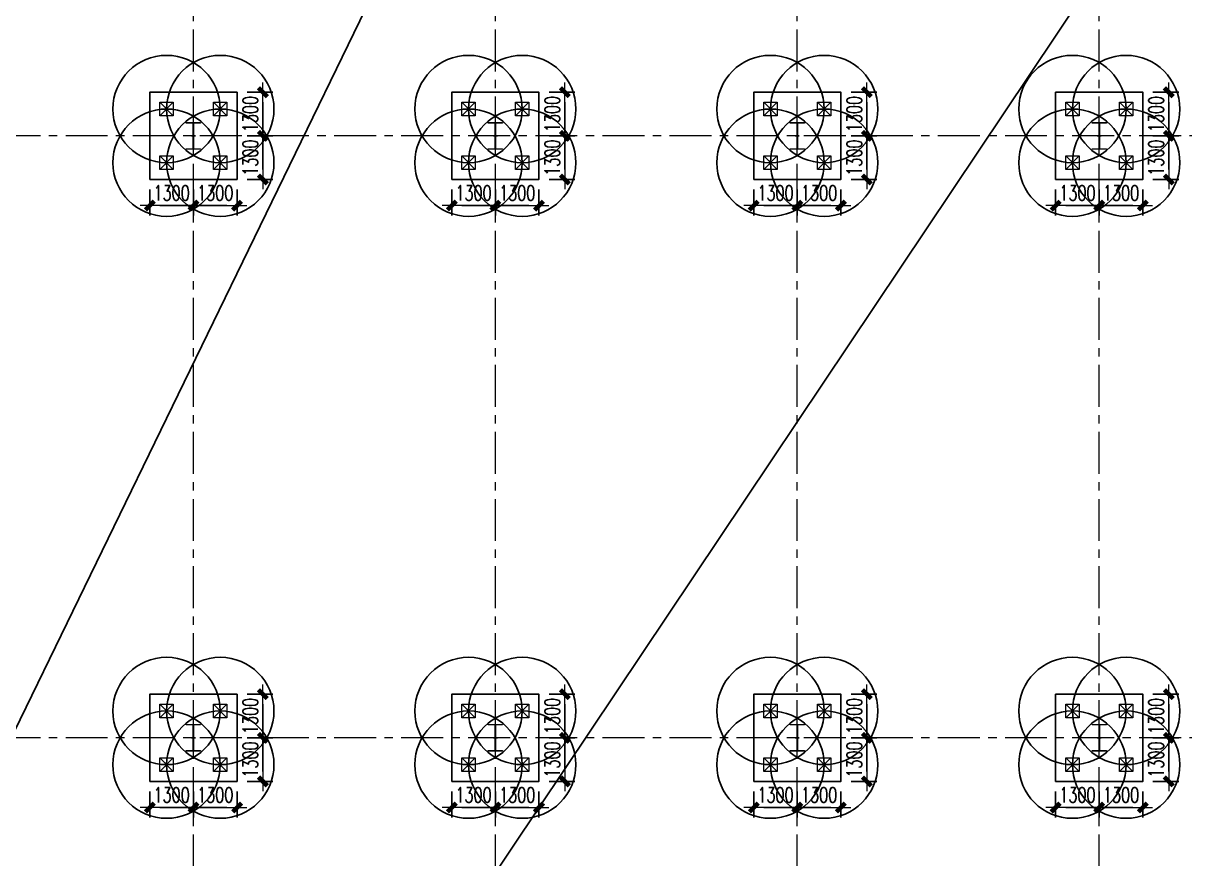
# Model space of a CAD drawing. Extents: x -1201378 to 2367219, y -619313 to 244905.
# Drawn here: x -178831 to -144210, y -240906 to -215989 of the extents above; entities that cross this region are included whole.
import ezdxf

# ---------------------------------------------------------------- set-up
doc = ezdxf.new("R2010")
doc.units = 0
doc.header["$LTSCALE"] = 1000
doc.linetypes.add('CENTER', pattern=[2, 1.25, -0.25, 0.25, -0.25])
doc.layers.get('0').update_dxf_attribs({"linetype": 'CONTINUOUS'})
doc.layers.get('Defpoints').update_dxf_attribs({"linetype": 'CONTINUOUS'})
for name, color, linetype in [('A-WINDOW', 140, 'CONTINUOUS'), ('S-DOTE1', 140, 'CENTER'), ('S-HATCH1-W', 252, 'CONTINUOUS')]:
    doc.layers.add(name, color=color, linetype=linetype)
for name, color, linetype, lineweight in [('S-axis', 111, 'CONTINUOUS', 0), ('S-col', 2, 'CONTINUOUS', 0), ('S-dim', 81, 'CONTINUOUS', 0), ('S-dote', 5, 'CENTER', 0), ('S-zhuang', 1, 'CONTINUOUS', 0)]:
    doc.layers.add(name, color=color, linetype=linetype, lineweight=lineweight)
doc.styles.add('SS1', font='tj-romans1.shx', dxfattribs={"width": 0.7, "bigfont": 'tj-hztxt1.shx'})
doc.dimstyles.new('S-150-ARCHI', dxfattribs={"dimscale": 150, "dimtxt": 3, "dimasz": 2, "dimexe": 2, "dimexo": 2, "dimgap": 1, "dimtad": 1, "dimdec": 0, "dimzin": 0, "dimdsep": 46, "dimtxsty": 'SS1', "dimblk1": 'TT', "dimblk2": 'TT', "dimsah": 1, "dimcen": 1, "dimclrd": 256, "dimclre": 256, "dimclrt": 256, "dimadec": 0, "dimazin": 0, "dimtfac": 1, "dimtdec": 0, "dimtix": 1, "dimtmove": 2, "dimatfit": 0, "dimldrblk": 'TT', "dimfxl": 2, "dimtolj": 1, "dimtzin": 0, "dimarcsym": 0})

# ---------------------------------------------------------------- blocks, each defined once
blk = doc.blocks.new('w42343243')
at = {"layer": 'S-col'}
blk.add_lwpolyline([(-165069, 621020), (-164639, 621020), (-164639, 621002), (-164848, 621002), (-164848, 620238), (-164639, 620238), (-164639, 620220), (-165069, 620220), (-165069, 620238), (-164860, 620238), (-164860, 621002), (-165069, 621002)], close=True, dxfattribs=at)
blk = doc.blocks.new('42343')
at = {"layer": 'A-WINDOW'}
for p in [(-54000, -35800), (-45000, -35800), (-36000, -35800), (-27000, -35800), (-54000, -53750), (-45000, -53750), (-36000, -53750), (-27000, -53750)]:
    blk.add_blockref('w42343243', p, dxfattribs=at)
blk = doc.blocks.new('3#轴网')
at = {"layer": 'S-dote'}
for p, q in [((-173758.5, -363428.2), (-173758.5, -277944.2)), ((-164758.5, -363428.2), (-164758.5, -277944.2)), ((-155758.5, -363428.2), (-155758.5, -277944.2)), ((-146758.5, -363428.2), (-146758.5, -277944.2)), ((-78316.2, -319348.2), (-273210.6, -319348.2)), ((-78316.2, -337298.2), (-273210.6, -337298.2))]:
    blk.add_line(p, q, dxfattribs=at)
blk = doc.blocks.new('S-ZHUANG-400')
at = {"layer": 'S-zhuang'}
for p, q in [((200, -200), (-200, 200)), ((-200, -200), (200, 200))]:
    blk.add_line(p, q, dxfattribs=at)
blk.add_lwpolyline([(-200, 200), (200, 200), (200, -200), (-200, -200)], close=True, dxfattribs=at)
blk = doc.blocks.new('CT4')
at = {"layer": 'Defpoints'}
for centre in [(-100831, -168442), (-99231, -168442), (-100831, -170042), (-99231, -170042)]:
    blk.add_circle(centre, 1600, dxfattribs=at)
at = {"layer": 'S-DOTE1', "ltscale": 0.25}
for p, q in [((-99971, -169242), (-100091, -169242)), ((-100031, -169182), (-100031, -169302))]:
    blk.add_line(p, q, dxfattribs=at)
at = {"layer": 'S-HATCH1-W'}
blk.add_lwpolyline([(-101331, -170542), (-101331, -167942), (-98731, -167942), (-98731, -170542)], close=True, dxfattribs=at)
at = {"layer": 'S-zhuang', "rotation": 90.00000000000001}
for p in [(-100831, -168442), (-99231, -168442), (-100831, -170042), (-99231, -170042)]:
    blk.add_blockref('S-ZHUANG-400', p, dxfattribs=at)
blk = doc.blocks.new('TT')
blk.add_line((-0.97, 0), (0.97, 0))
at = {"const_width": 0.45}
blk.add_lwpolyline([(-0.44, -0.44), (0.44, 0.44)], dxfattribs=at)
blk = doc.blocks.new('*D1321')
at = {"layer": 'Defpoints', "color": 0, "transparency": 16777216}
for p in [(-175058, -238598), (-173758, -238598), (-173758, -239377)]:
    blk.add_point(p, dxfattribs=at)
at = {"layer": 'S-dim', "lineweight": -2, "transparency": 16777216}
for p, q in [((-175058, -238898), (-175058, -239677)), ((-173758, -238898), (-173758, -239677)), ((-174758, -239377), (-174058, -239377))]:
    blk.add_line(p, q, dxfattribs=at)
at = {"layer": 'S-dim', "lineweight": -2, "transparency": 16777216, "xscale": 300, "yscale": 300, "zscale": 300, "rotation": 180}
blk.add_blockref('TT', (-175058, -239377), dxfattribs=at)
at = {"layer": 'S-dim', "lineweight": -2, "transparency": 16777216, "xscale": 300, "yscale": 300, "zscale": 300}
blk.add_blockref('TT', (-173758, -239377), dxfattribs=at)
at = {"layer": 'S-dim', "transparency": 16777216, "insert": (-174408, -239002), "char_height": 450, "attachment_point": 5, "style": 'SS1'}
blk.add_mtext('\\A1;1300', dxfattribs=at)
blk = doc.blocks.new('*D1322')
at = {"layer": 'Defpoints', "color": 0, "transparency": 16777216}
for p in [(-173758, -238598), (-172458, -238598), (-172458, -239377)]:
    blk.add_point(p, dxfattribs=at)
at = {"layer": 'S-dim', "lineweight": -2, "transparency": 16777216}
for p, q in [((-173758, -238898), (-173758, -239677)), ((-172458, -238898), (-172458, -239677)), ((-173458, -239377), (-172758, -239377))]:
    blk.add_line(p, q, dxfattribs=at)
at = {"layer": 'S-dim', "lineweight": -2, "transparency": 16777216, "xscale": 300, "yscale": 300, "zscale": 300, "rotation": 180}
blk.add_blockref('TT', (-173758, -239377), dxfattribs=at)
at = {"layer": 'S-dim', "lineweight": -2, "transparency": 16777216, "xscale": 300, "yscale": 300, "zscale": 300}
blk.add_blockref('TT', (-172458, -239377), dxfattribs=at)
at = {"layer": 'S-dim', "transparency": 16777216, "insert": (-173108, -239002), "char_height": 450, "attachment_point": 5, "style": 'SS1'}
blk.add_mtext('\\A1;1300', dxfattribs=at)
blk = doc.blocks.new('*D1323')
at = {"layer": 'Defpoints', "color": 0, "transparency": 16777216}
for p in [(-172458, -237298), (-171687, -237298), (-172458, -238598)]:
    blk.add_point(p, dxfattribs=at)
at = {"layer": 'S-dim', "lineweight": -2, "transparency": 16777216}
for p, q in [((-172158, -237298), (-171387, -237298)), ((-171687, -238298), (-171687, -237598)), ((-172158, -238598), (-171387, -238598))]:
    blk.add_line(p, q, dxfattribs=at)
at = {"layer": 'S-dim', "lineweight": -2, "transparency": 16777216, "xscale": 300, "yscale": 300, "zscale": 300}
for p, rotation in [((-171687, -237298), 90), ((-171687, -238598), 270)]:
    blk.add_blockref('TT', p, dxfattribs=dict(at, rotation=rotation))
at = {"layer": 'S-dim', "transparency": 16777216, "insert": (-172062, -237948), "char_height": 450, "attachment_point": 5, "rotation": 90, "style": 'SS1'}
blk.add_mtext('\\A1;1300', dxfattribs=at)
blk = doc.blocks.new('*D1324')
at = {"layer": 'Defpoints', "color": 0, "transparency": 16777216}
for p in [(-172458, -235998), (-171687, -235998), (-172458, -237298)]:
    blk.add_point(p, dxfattribs=at)
at = {"layer": 'S-dim', "lineweight": -2, "transparency": 16777216}
for p, q in [((-172158, -235998), (-171387, -235998)), ((-171687, -236998), (-171687, -236298)), ((-172158, -237298), (-171387, -237298))]:
    blk.add_line(p, q, dxfattribs=at)
at = {"layer": 'S-dim', "lineweight": -2, "transparency": 16777216, "xscale": 300, "yscale": 300, "zscale": 300}
for p, rotation in [((-171687, -235998), 90), ((-171687, -237298), 270)]:
    blk.add_blockref('TT', p, dxfattribs=dict(at, rotation=rotation))
at = {"layer": 'S-dim', "transparency": 16777216, "insert": (-172062, -236648), "char_height": 450, "attachment_point": 5, "rotation": 90, "style": 'SS1'}
blk.add_mtext('\\A1;1300', dxfattribs=at)
blk = doc.blocks.new('*D1325')
at = {"layer": 'Defpoints', "color": 0, "transparency": 16777216}
for p in [(-166058, -238598), (-164758, -238598), (-164758, -239377)]:
    blk.add_point(p, dxfattribs=at)
at = {"layer": 'S-dim', "lineweight": -2, "transparency": 16777216}
for p, q in [((-166058, -238898), (-166058, -239677)), ((-164758, -238898), (-164758, -239677)), ((-165758, -239377), (-165058, -239377))]:
    blk.add_line(p, q, dxfattribs=at)
at = {"layer": 'S-dim', "lineweight": -2, "transparency": 16777216, "xscale": 300, "yscale": 300, "zscale": 300, "rotation": 180}
blk.add_blockref('TT', (-166058, -239377), dxfattribs=at)
at = {"layer": 'S-dim', "lineweight": -2, "transparency": 16777216, "xscale": 300, "yscale": 300, "zscale": 300}
blk.add_blockref('TT', (-164758, -239377), dxfattribs=at)
at = {"layer": 'S-dim', "transparency": 16777216, "insert": (-165408, -239002), "char_height": 450, "attachment_point": 5, "style": 'SS1'}
blk.add_mtext('\\A1;1300', dxfattribs=at)
blk = doc.blocks.new('*D1326')
at = {"layer": 'Defpoints', "color": 0, "transparency": 16777216}
for p in [(-164758, -238598), (-163458, -238598), (-163458, -239377)]:
    blk.add_point(p, dxfattribs=at)
at = {"layer": 'S-dim', "lineweight": -2, "transparency": 16777216}
for p, q in [((-164758, -238898), (-164758, -239677)), ((-163458, -238898), (-163458, -239677)), ((-164458, -239377), (-163758, -239377))]:
    blk.add_line(p, q, dxfattribs=at)
at = {"layer": 'S-dim', "lineweight": -2, "transparency": 16777216, "xscale": 300, "yscale": 300, "zscale": 300, "rotation": 180}
blk.add_blockref('TT', (-164758, -239377), dxfattribs=at)
at = {"layer": 'S-dim', "lineweight": -2, "transparency": 16777216, "xscale": 300, "yscale": 300, "zscale": 300}
blk.add_blockref('TT', (-163458, -239377), dxfattribs=at)
at = {"layer": 'S-dim', "transparency": 16777216, "insert": (-164108, -239002), "char_height": 450, "attachment_point": 5, "style": 'SS1'}
blk.add_mtext('\\A1;1300', dxfattribs=at)
blk = doc.blocks.new('*D1327')
at = {"layer": 'Defpoints', "color": 0, "transparency": 16777216}
for p in [(-163458, -237298), (-162687, -237298), (-163458, -238598)]:
    blk.add_point(p, dxfattribs=at)
at = {"layer": 'S-dim', "lineweight": -2, "transparency": 16777216}
for p, q in [((-163158, -237298), (-162387, -237298)), ((-162687, -238298), (-162687, -237598)), ((-163158, -238598), (-162387, -238598))]:
    blk.add_line(p, q, dxfattribs=at)
at = {"layer": 'S-dim', "lineweight": -2, "transparency": 16777216, "xscale": 300, "yscale": 300, "zscale": 300}
for p, rotation in [((-162687, -237298), 90), ((-162687, -238598), 270)]:
    blk.add_blockref('TT', p, dxfattribs=dict(at, rotation=rotation))
at = {"layer": 'S-dim', "transparency": 16777216, "insert": (-163062, -237948), "char_height": 450, "attachment_point": 5, "rotation": 90, "style": 'SS1'}
blk.add_mtext('\\A1;1300', dxfattribs=at)
blk = doc.blocks.new('*D1328')
at = {"layer": 'Defpoints', "color": 0, "transparency": 16777216}
for p in [(-163458, -235998), (-162687, -235998), (-163458, -237298)]:
    blk.add_point(p, dxfattribs=at)
at = {"layer": 'S-dim', "lineweight": -2, "transparency": 16777216}
for p, q in [((-163158, -235998), (-162387, -235998)), ((-162687, -236998), (-162687, -236298)), ((-163158, -237298), (-162387, -237298))]:
    blk.add_line(p, q, dxfattribs=at)
at = {"layer": 'S-dim', "lineweight": -2, "transparency": 16777216, "xscale": 300, "yscale": 300, "zscale": 300}
for p, rotation in [((-162687, -235998), 90), ((-162687, -237298), 270)]:
    blk.add_blockref('TT', p, dxfattribs=dict(at, rotation=rotation))
at = {"layer": 'S-dim', "transparency": 16777216, "insert": (-163062, -236648), "char_height": 450, "attachment_point": 5, "rotation": 90, "style": 'SS1'}
blk.add_mtext('\\A1;1300', dxfattribs=at)
blk = doc.blocks.new('*D1329')
at = {"layer": 'Defpoints', "color": 0, "transparency": 16777216}
for p in [(-157058, -238598), (-155758, -238598), (-155758, -239377)]:
    blk.add_point(p, dxfattribs=at)
at = {"layer": 'S-dim', "lineweight": -2, "transparency": 16777216}
for p, q in [((-157058, -238898), (-157058, -239677)), ((-155758, -238898), (-155758, -239677)), ((-156758, -239377), (-156058, -239377))]:
    blk.add_line(p, q, dxfattribs=at)
at = {"layer": 'S-dim', "lineweight": -2, "transparency": 16777216, "xscale": 300, "yscale": 300, "zscale": 300, "rotation": 180}
blk.add_blockref('TT', (-157058, -239377), dxfattribs=at)
at = {"layer": 'S-dim', "lineweight": -2, "transparency": 16777216, "xscale": 300, "yscale": 300, "zscale": 300}
blk.add_blockref('TT', (-155758, -239377), dxfattribs=at)
at = {"layer": 'S-dim', "transparency": 16777216, "insert": (-156408, -239002), "char_height": 450, "attachment_point": 5, "style": 'SS1'}
blk.add_mtext('\\A1;1300', dxfattribs=at)
blk = doc.blocks.new('*D1330')
at = {"layer": 'Defpoints', "color": 0, "transparency": 16777216}
for p in [(-155758, -238598), (-154458, -238598), (-154458, -239377)]:
    blk.add_point(p, dxfattribs=at)
at = {"layer": 'S-dim', "lineweight": -2, "transparency": 16777216}
for p, q in [((-155758, -238898), (-155758, -239677)), ((-154458, -238898), (-154458, -239677)), ((-155458, -239377), (-154758, -239377))]:
    blk.add_line(p, q, dxfattribs=at)
at = {"layer": 'S-dim', "lineweight": -2, "transparency": 16777216, "xscale": 300, "yscale": 300, "zscale": 300, "rotation": 180}
blk.add_blockref('TT', (-155758, -239377), dxfattribs=at)
at = {"layer": 'S-dim', "lineweight": -2, "transparency": 16777216, "xscale": 300, "yscale": 300, "zscale": 300}
blk.add_blockref('TT', (-154458, -239377), dxfattribs=at)
at = {"layer": 'S-dim', "transparency": 16777216, "insert": (-155108, -239002), "char_height": 450, "attachment_point": 5, "style": 'SS1'}
blk.add_mtext('\\A1;1300', dxfattribs=at)
blk = doc.blocks.new('*D1331')
at = {"layer": 'Defpoints', "color": 0, "transparency": 16777216}
for p in [(-154458, -237298), (-153687, -237298), (-154458, -238598)]:
    blk.add_point(p, dxfattribs=at)
at = {"layer": 'S-dim', "lineweight": -2, "transparency": 16777216}
for p, q in [((-154158, -237298), (-153387, -237298)), ((-153687, -238298), (-153687, -237598)), ((-154158, -238598), (-153387, -238598))]:
    blk.add_line(p, q, dxfattribs=at)
at = {"layer": 'S-dim', "lineweight": -2, "transparency": 16777216, "xscale": 300, "yscale": 300, "zscale": 300}
for p, rotation in [((-153687, -237298), 90), ((-153687, -238598), 270)]:
    blk.add_blockref('TT', p, dxfattribs=dict(at, rotation=rotation))
at = {"layer": 'S-dim', "transparency": 16777216, "insert": (-154062, -237948), "char_height": 450, "attachment_point": 5, "rotation": 90, "style": 'SS1'}
blk.add_mtext('\\A1;1300', dxfattribs=at)
blk = doc.blocks.new('*D1332')
at = {"layer": 'Defpoints', "color": 0, "transparency": 16777216}
for p in [(-154458, -235998), (-153687, -235998), (-154458, -237298)]:
    blk.add_point(p, dxfattribs=at)
at = {"layer": 'S-dim', "lineweight": -2, "transparency": 16777216}
for p, q in [((-154158, -235998), (-153387, -235998)), ((-153687, -236998), (-153687, -236298)), ((-154158, -237298), (-153387, -237298))]:
    blk.add_line(p, q, dxfattribs=at)
at = {"layer": 'S-dim', "lineweight": -2, "transparency": 16777216, "xscale": 300, "yscale": 300, "zscale": 300}
for p, rotation in [((-153687, -235998), 90), ((-153687, -237298), 270)]:
    blk.add_blockref('TT', p, dxfattribs=dict(at, rotation=rotation))
at = {"layer": 'S-dim', "transparency": 16777216, "insert": (-154062, -236648), "char_height": 450, "attachment_point": 5, "rotation": 90, "style": 'SS1'}
blk.add_mtext('\\A1;1300', dxfattribs=at)
blk = doc.blocks.new('*D1333')
at = {"layer": 'Defpoints', "color": 0, "transparency": 16777216}
for p in [(-148058, -238598), (-146758, -238598), (-146758, -239377)]:
    blk.add_point(p, dxfattribs=at)
at = {"layer": 'S-dim', "lineweight": -2, "transparency": 16777216}
for p, q in [((-148058, -238898), (-148058, -239677)), ((-146758, -238898), (-146758, -239677)), ((-147758, -239377), (-147058, -239377))]:
    blk.add_line(p, q, dxfattribs=at)
at = {"layer": 'S-dim', "lineweight": -2, "transparency": 16777216, "xscale": 300, "yscale": 300, "zscale": 300, "rotation": 180}
blk.add_blockref('TT', (-148058, -239377), dxfattribs=at)
at = {"layer": 'S-dim', "lineweight": -2, "transparency": 16777216, "xscale": 300, "yscale": 300, "zscale": 300}
blk.add_blockref('TT', (-146758, -239377), dxfattribs=at)
at = {"layer": 'S-dim', "transparency": 16777216, "insert": (-147408, -239002), "char_height": 450, "attachment_point": 5, "style": 'SS1'}
blk.add_mtext('\\A1;1300', dxfattribs=at)
blk = doc.blocks.new('*D1334')
at = {"layer": 'Defpoints', "color": 0, "transparency": 16777216}
for p in [(-146758, -238598), (-145458, -238598), (-145458, -239377)]:
    blk.add_point(p, dxfattribs=at)
at = {"layer": 'S-dim', "lineweight": -2, "transparency": 16777216}
for p, q in [((-146758, -238898), (-146758, -239677)), ((-145458, -238898), (-145458, -239677)), ((-146458, -239377), (-145758, -239377))]:
    blk.add_line(p, q, dxfattribs=at)
at = {"layer": 'S-dim', "lineweight": -2, "transparency": 16777216, "xscale": 300, "yscale": 300, "zscale": 300, "rotation": 180}
blk.add_blockref('TT', (-146758, -239377), dxfattribs=at)
at = {"layer": 'S-dim', "lineweight": -2, "transparency": 16777216, "xscale": 300, "yscale": 300, "zscale": 300}
blk.add_blockref('TT', (-145458, -239377), dxfattribs=at)
at = {"layer": 'S-dim', "transparency": 16777216, "insert": (-146108, -239002), "char_height": 450, "attachment_point": 5, "style": 'SS1'}
blk.add_mtext('\\A1;1300', dxfattribs=at)
blk = doc.blocks.new('*D1335')
at = {"layer": 'Defpoints', "color": 0, "transparency": 16777216}
for p in [(-145458, -237298), (-144687, -237298), (-145458, -238598)]:
    blk.add_point(p, dxfattribs=at)
at = {"layer": 'S-dim', "lineweight": -2, "transparency": 16777216}
for p, q in [((-145158, -237298), (-144387, -237298)), ((-144687, -238298), (-144687, -237598)), ((-145158, -238598), (-144387, -238598))]:
    blk.add_line(p, q, dxfattribs=at)
at = {"layer": 'S-dim', "lineweight": -2, "transparency": 16777216, "xscale": 300, "yscale": 300, "zscale": 300}
for p, rotation in [((-144687, -237298), 90), ((-144687, -238598), 270)]:
    blk.add_blockref('TT', p, dxfattribs=dict(at, rotation=rotation))
at = {"layer": 'S-dim', "transparency": 16777216, "insert": (-145062, -237948), "char_height": 450, "attachment_point": 5, "rotation": 90, "style": 'SS1'}
blk.add_mtext('\\A1;1300', dxfattribs=at)
blk = doc.blocks.new('*D1336')
at = {"layer": 'Defpoints', "color": 0, "transparency": 16777216}
for p in [(-145458, -235998), (-144687, -235998), (-145458, -237298)]:
    blk.add_point(p, dxfattribs=at)
at = {"layer": 'S-dim', "lineweight": -2, "transparency": 16777216}
for p, q in [((-145158, -235998), (-144387, -235998)), ((-144687, -236998), (-144687, -236298)), ((-145158, -237298), (-144387, -237298))]:
    blk.add_line(p, q, dxfattribs=at)
at = {"layer": 'S-dim', "lineweight": -2, "transparency": 16777216, "xscale": 300, "yscale": 300, "zscale": 300}
for p, rotation in [((-144687, -235998), 90), ((-144687, -237298), 270)]:
    blk.add_blockref('TT', p, dxfattribs=dict(at, rotation=rotation))
at = {"layer": 'S-dim', "transparency": 16777216, "insert": (-145062, -236648), "char_height": 450, "attachment_point": 5, "rotation": 90, "style": 'SS1'}
blk.add_mtext('\\A1;1300', dxfattribs=at)
blk = doc.blocks.new('*D1393')
at = {"layer": 'Defpoints', "color": 0, "transparency": 16777216}
for p in [(-148058, -220648), (-146758, -220648), (-146758, -221427)]:
    blk.add_point(p, dxfattribs=at)
at = {"layer": 'S-dim', "lineweight": -2, "transparency": 16777216}
for p, q in [((-148058, -220948), (-148058, -221727)), ((-146758, -220948), (-146758, -221727)), ((-147758, -221427), (-147058, -221427))]:
    blk.add_line(p, q, dxfattribs=at)
at = {"layer": 'S-dim', "lineweight": -2, "transparency": 16777216, "xscale": 300, "yscale": 300, "zscale": 300, "rotation": 180}
blk.add_blockref('TT', (-148058, -221427), dxfattribs=at)
at = {"layer": 'S-dim', "lineweight": -2, "transparency": 16777216, "xscale": 300, "yscale": 300, "zscale": 300}
blk.add_blockref('TT', (-146758, -221427), dxfattribs=at)
at = {"layer": 'S-dim', "transparency": 16777216, "insert": (-147408, -221052), "char_height": 450, "attachment_point": 5, "style": 'SS1'}
blk.add_mtext('\\A1;1300', dxfattribs=at)
blk = doc.blocks.new('*D1394')
at = {"layer": 'Defpoints', "color": 0, "transparency": 16777216}
for p in [(-146758, -220648), (-145458, -220648), (-145458, -221427)]:
    blk.add_point(p, dxfattribs=at)
at = {"layer": 'S-dim', "lineweight": -2, "transparency": 16777216}
for p, q in [((-146758, -220948), (-146758, -221727)), ((-145458, -220948), (-145458, -221727)), ((-146458, -221427), (-145758, -221427))]:
    blk.add_line(p, q, dxfattribs=at)
at = {"layer": 'S-dim', "lineweight": -2, "transparency": 16777216, "xscale": 300, "yscale": 300, "zscale": 300, "rotation": 180}
blk.add_blockref('TT', (-146758, -221427), dxfattribs=at)
at = {"layer": 'S-dim', "lineweight": -2, "transparency": 16777216, "xscale": 300, "yscale": 300, "zscale": 300}
blk.add_blockref('TT', (-145458, -221427), dxfattribs=at)
at = {"layer": 'S-dim', "transparency": 16777216, "insert": (-146108, -221052), "char_height": 450, "attachment_point": 5, "style": 'SS1'}
blk.add_mtext('\\A1;1300', dxfattribs=at)
blk = doc.blocks.new('*D1395')
at = {"layer": 'Defpoints', "color": 0, "transparency": 16777216}
for p in [(-145458, -219348), (-144687, -219348), (-145458, -220648)]:
    blk.add_point(p, dxfattribs=at)
at = {"layer": 'S-dim', "lineweight": -2, "transparency": 16777216}
for p, q in [((-145158, -219348), (-144387, -219348)), ((-144687, -220348), (-144687, -219648)), ((-145158, -220648), (-144387, -220648))]:
    blk.add_line(p, q, dxfattribs=at)
at = {"layer": 'S-dim', "lineweight": -2, "transparency": 16777216, "xscale": 300, "yscale": 300, "zscale": 300}
for p, rotation in [((-144687, -219348), 90), ((-144687, -220648), 270)]:
    blk.add_blockref('TT', p, dxfattribs=dict(at, rotation=rotation))
at = {"layer": 'S-dim', "transparency": 16777216, "insert": (-145062, -219998), "char_height": 450, "attachment_point": 5, "rotation": 90, "style": 'SS1'}
blk.add_mtext('\\A1;1300', dxfattribs=at)
blk = doc.blocks.new('*D1396')
at = {"layer": 'Defpoints', "color": 0, "transparency": 16777216}
for p in [(-145458, -218048), (-144687, -218048), (-145458, -219348)]:
    blk.add_point(p, dxfattribs=at)
at = {"layer": 'S-dim', "lineweight": -2, "transparency": 16777216}
for p, q in [((-145158, -218048), (-144387, -218048)), ((-144687, -219048), (-144687, -218348)), ((-145158, -219348), (-144387, -219348))]:
    blk.add_line(p, q, dxfattribs=at)
at = {"layer": 'S-dim', "lineweight": -2, "transparency": 16777216, "xscale": 300, "yscale": 300, "zscale": 300}
for p, rotation in [((-144687, -218048), 90), ((-144687, -219348), 270)]:
    blk.add_blockref('TT', p, dxfattribs=dict(at, rotation=rotation))
at = {"layer": 'S-dim', "transparency": 16777216, "insert": (-145062, -218698), "char_height": 450, "attachment_point": 5, "rotation": 90, "style": 'SS1'}
blk.add_mtext('\\A1;1300', dxfattribs=at)
blk = doc.blocks.new('*D1397')
at = {"layer": 'Defpoints', "color": 0, "transparency": 16777216}
for p in [(-157058, -220648), (-155758, -220648), (-155758, -221427)]:
    blk.add_point(p, dxfattribs=at)
at = {"layer": 'S-dim', "lineweight": -2, "transparency": 16777216}
for p, q in [((-157058, -220948), (-157058, -221727)), ((-155758, -220948), (-155758, -221727)), ((-156758, -221427), (-156058, -221427))]:
    blk.add_line(p, q, dxfattribs=at)
at = {"layer": 'S-dim', "lineweight": -2, "transparency": 16777216, "xscale": 300, "yscale": 300, "zscale": 300, "rotation": 180}
blk.add_blockref('TT', (-157058, -221427), dxfattribs=at)
at = {"layer": 'S-dim', "lineweight": -2, "transparency": 16777216, "xscale": 300, "yscale": 300, "zscale": 300}
blk.add_blockref('TT', (-155758, -221427), dxfattribs=at)
at = {"layer": 'S-dim', "transparency": 16777216, "insert": (-156408, -221052), "char_height": 450, "attachment_point": 5, "style": 'SS1'}
blk.add_mtext('\\A1;1300', dxfattribs=at)
blk = doc.blocks.new('*D1398')
at = {"layer": 'Defpoints', "color": 0, "transparency": 16777216}
for p in [(-155758, -220648), (-154458, -220648), (-154458, -221427)]:
    blk.add_point(p, dxfattribs=at)
at = {"layer": 'S-dim', "lineweight": -2, "transparency": 16777216}
for p, q in [((-155758, -220948), (-155758, -221727)), ((-154458, -220948), (-154458, -221727)), ((-155458, -221427), (-154758, -221427))]:
    blk.add_line(p, q, dxfattribs=at)
at = {"layer": 'S-dim', "lineweight": -2, "transparency": 16777216, "xscale": 300, "yscale": 300, "zscale": 300, "rotation": 180}
blk.add_blockref('TT', (-155758, -221427), dxfattribs=at)
at = {"layer": 'S-dim', "lineweight": -2, "transparency": 16777216, "xscale": 300, "yscale": 300, "zscale": 300}
blk.add_blockref('TT', (-154458, -221427), dxfattribs=at)
at = {"layer": 'S-dim', "transparency": 16777216, "insert": (-155108, -221052), "char_height": 450, "attachment_point": 5, "style": 'SS1'}
blk.add_mtext('\\A1;1300', dxfattribs=at)
blk = doc.blocks.new('*D1399')
at = {"layer": 'Defpoints', "color": 0, "transparency": 16777216}
for p in [(-154458, -219348), (-153687, -219348), (-154458, -220648)]:
    blk.add_point(p, dxfattribs=at)
at = {"layer": 'S-dim', "lineweight": -2, "transparency": 16777216}
for p, q in [((-154158, -219348), (-153387, -219348)), ((-153687, -220348), (-153687, -219648)), ((-154158, -220648), (-153387, -220648))]:
    blk.add_line(p, q, dxfattribs=at)
at = {"layer": 'S-dim', "lineweight": -2, "transparency": 16777216, "xscale": 300, "yscale": 300, "zscale": 300}
for p, rotation in [((-153687, -219348), 90), ((-153687, -220648), 270)]:
    blk.add_blockref('TT', p, dxfattribs=dict(at, rotation=rotation))
at = {"layer": 'S-dim', "transparency": 16777216, "insert": (-154062, -219998), "char_height": 450, "attachment_point": 5, "rotation": 90, "style": 'SS1'}
blk.add_mtext('\\A1;1300', dxfattribs=at)
blk = doc.blocks.new('*D1400')
at = {"layer": 'Defpoints', "color": 0, "transparency": 16777216}
for p in [(-154458, -218048), (-153687, -218048), (-154458, -219348)]:
    blk.add_point(p, dxfattribs=at)
at = {"layer": 'S-dim', "lineweight": -2, "transparency": 16777216}
for p, q in [((-154158, -218048), (-153387, -218048)), ((-153687, -219048), (-153687, -218348)), ((-154158, -219348), (-153387, -219348))]:
    blk.add_line(p, q, dxfattribs=at)
at = {"layer": 'S-dim', "lineweight": -2, "transparency": 16777216, "xscale": 300, "yscale": 300, "zscale": 300}
for p, rotation in [((-153687, -218048), 90), ((-153687, -219348), 270)]:
    blk.add_blockref('TT', p, dxfattribs=dict(at, rotation=rotation))
at = {"layer": 'S-dim', "transparency": 16777216, "insert": (-154062, -218698), "char_height": 450, "attachment_point": 5, "rotation": 90, "style": 'SS1'}
blk.add_mtext('\\A1;1300', dxfattribs=at)
blk = doc.blocks.new('*D1401')
at = {"layer": 'Defpoints', "color": 0, "transparency": 16777216}
for p in [(-166058, -220648), (-164758, -220648), (-164758, -221427)]:
    blk.add_point(p, dxfattribs=at)
at = {"layer": 'S-dim', "lineweight": -2, "transparency": 16777216}
for p, q in [((-166058, -220948), (-166058, -221727)), ((-164758, -220948), (-164758, -221727)), ((-165758, -221427), (-165058, -221427))]:
    blk.add_line(p, q, dxfattribs=at)
at = {"layer": 'S-dim', "lineweight": -2, "transparency": 16777216, "xscale": 300, "yscale": 300, "zscale": 300, "rotation": 180}
blk.add_blockref('TT', (-166058, -221427), dxfattribs=at)
at = {"layer": 'S-dim', "lineweight": -2, "transparency": 16777216, "xscale": 300, "yscale": 300, "zscale": 300}
blk.add_blockref('TT', (-164758, -221427), dxfattribs=at)
at = {"layer": 'S-dim', "transparency": 16777216, "insert": (-165408, -221052), "char_height": 450, "attachment_point": 5, "style": 'SS1'}
blk.add_mtext('\\A1;1300', dxfattribs=at)
blk = doc.blocks.new('*D1402')
at = {"layer": 'Defpoints', "color": 0, "transparency": 16777216}
for p in [(-164758, -220648), (-163458, -220648), (-163458, -221427)]:
    blk.add_point(p, dxfattribs=at)
at = {"layer": 'S-dim', "lineweight": -2, "transparency": 16777216}
for p, q in [((-164758, -220948), (-164758, -221727)), ((-163458, -220948), (-163458, -221727)), ((-164458, -221427), (-163758, -221427))]:
    blk.add_line(p, q, dxfattribs=at)
at = {"layer": 'S-dim', "lineweight": -2, "transparency": 16777216, "xscale": 300, "yscale": 300, "zscale": 300, "rotation": 180}
blk.add_blockref('TT', (-164758, -221427), dxfattribs=at)
at = {"layer": 'S-dim', "lineweight": -2, "transparency": 16777216, "xscale": 300, "yscale": 300, "zscale": 300}
blk.add_blockref('TT', (-163458, -221427), dxfattribs=at)
at = {"layer": 'S-dim', "transparency": 16777216, "insert": (-164108, -221052), "char_height": 450, "attachment_point": 5, "style": 'SS1'}
blk.add_mtext('\\A1;1300', dxfattribs=at)
blk = doc.blocks.new('*D1403')
at = {"layer": 'Defpoints', "color": 0, "transparency": 16777216}
for p in [(-163458, -219348), (-162687, -219348), (-163458, -220648)]:
    blk.add_point(p, dxfattribs=at)
at = {"layer": 'S-dim', "lineweight": -2, "transparency": 16777216}
for p, q in [((-163158, -219348), (-162387, -219348)), ((-162687, -220348), (-162687, -219648)), ((-163158, -220648), (-162387, -220648))]:
    blk.add_line(p, q, dxfattribs=at)
at = {"layer": 'S-dim', "lineweight": -2, "transparency": 16777216, "xscale": 300, "yscale": 300, "zscale": 300}
for p, rotation in [((-162687, -219348), 90), ((-162687, -220648), 270)]:
    blk.add_blockref('TT', p, dxfattribs=dict(at, rotation=rotation))
at = {"layer": 'S-dim', "transparency": 16777216, "insert": (-163062, -219998), "char_height": 450, "attachment_point": 5, "rotation": 90, "style": 'SS1'}
blk.add_mtext('\\A1;1300', dxfattribs=at)
blk = doc.blocks.new('*D1404')
at = {"layer": 'Defpoints', "color": 0, "transparency": 16777216}
for p in [(-163458, -218048), (-162687, -218048), (-163458, -219348)]:
    blk.add_point(p, dxfattribs=at)
at = {"layer": 'S-dim', "lineweight": -2, "transparency": 16777216}
for p, q in [((-163158, -218048), (-162387, -218048)), ((-162687, -219048), (-162687, -218348)), ((-163158, -219348), (-162387, -219348))]:
    blk.add_line(p, q, dxfattribs=at)
at = {"layer": 'S-dim', "lineweight": -2, "transparency": 16777216, "xscale": 300, "yscale": 300, "zscale": 300}
for p, rotation in [((-162687, -218048), 90), ((-162687, -219348), 270)]:
    blk.add_blockref('TT', p, dxfattribs=dict(at, rotation=rotation))
at = {"layer": 'S-dim', "transparency": 16777216, "insert": (-163062, -218698), "char_height": 450, "attachment_point": 5, "rotation": 90, "style": 'SS1'}
blk.add_mtext('\\A1;1300', dxfattribs=at)
blk = doc.blocks.new('*D1405')
at = {"layer": 'Defpoints', "color": 0, "transparency": 16777216}
for p in [(-175058, -220648), (-173758, -220648), (-173758, -221427)]:
    blk.add_point(p, dxfattribs=at)
at = {"layer": 'S-dim', "lineweight": -2, "transparency": 16777216}
for p, q in [((-175058, -220948), (-175058, -221727)), ((-173758, -220948), (-173758, -221727)), ((-174758, -221427), (-174058, -221427))]:
    blk.add_line(p, q, dxfattribs=at)
at = {"layer": 'S-dim', "lineweight": -2, "transparency": 16777216, "xscale": 300, "yscale": 300, "zscale": 300, "rotation": 180}
blk.add_blockref('TT', (-175058, -221427), dxfattribs=at)
at = {"layer": 'S-dim', "lineweight": -2, "transparency": 16777216, "xscale": 300, "yscale": 300, "zscale": 300}
blk.add_blockref('TT', (-173758, -221427), dxfattribs=at)
at = {"layer": 'S-dim', "transparency": 16777216, "insert": (-174408, -221052), "char_height": 450, "attachment_point": 5, "style": 'SS1'}
blk.add_mtext('\\A1;1300', dxfattribs=at)
blk = doc.blocks.new('*D1406')
at = {"layer": 'Defpoints', "color": 0, "transparency": 16777216}
for p in [(-173758, -220648), (-172458, -220648), (-172458, -221427)]:
    blk.add_point(p, dxfattribs=at)
at = {"layer": 'S-dim', "lineweight": -2, "transparency": 16777216}
for p, q in [((-173758, -220948), (-173758, -221727)), ((-172458, -220948), (-172458, -221727)), ((-173458, -221427), (-172758, -221427))]:
    blk.add_line(p, q, dxfattribs=at)
at = {"layer": 'S-dim', "lineweight": -2, "transparency": 16777216, "xscale": 300, "yscale": 300, "zscale": 300, "rotation": 180}
blk.add_blockref('TT', (-173758, -221427), dxfattribs=at)
at = {"layer": 'S-dim', "lineweight": -2, "transparency": 16777216, "xscale": 300, "yscale": 300, "zscale": 300}
blk.add_blockref('TT', (-172458, -221427), dxfattribs=at)
at = {"layer": 'S-dim', "transparency": 16777216, "insert": (-173108, -221052), "char_height": 450, "attachment_point": 5, "style": 'SS1'}
blk.add_mtext('\\A1;1300', dxfattribs=at)
blk = doc.blocks.new('*D1407')
at = {"layer": 'Defpoints', "color": 0, "transparency": 16777216}
for p in [(-172458, -219348), (-171687, -219348), (-172458, -220648)]:
    blk.add_point(p, dxfattribs=at)
at = {"layer": 'S-dim', "lineweight": -2, "transparency": 16777216}
for p, q in [((-172158, -219348), (-171387, -219348)), ((-171687, -220348), (-171687, -219648)), ((-172158, -220648), (-171387, -220648))]:
    blk.add_line(p, q, dxfattribs=at)
at = {"layer": 'S-dim', "lineweight": -2, "transparency": 16777216, "xscale": 300, "yscale": 300, "zscale": 300}
for p, rotation in [((-171687, -219348), 90), ((-171687, -220648), 270)]:
    blk.add_blockref('TT', p, dxfattribs=dict(at, rotation=rotation))
at = {"layer": 'S-dim', "transparency": 16777216, "insert": (-172062, -219998), "char_height": 450, "attachment_point": 5, "rotation": 90, "style": 'SS1'}
blk.add_mtext('\\A1;1300', dxfattribs=at)
blk = doc.blocks.new('*D1408')
at = {"layer": 'Defpoints', "color": 0, "transparency": 16777216}
for p in [(-172458, -218048), (-171687, -218048), (-172458, -219348)]:
    blk.add_point(p, dxfattribs=at)
at = {"layer": 'S-dim', "lineweight": -2, "transparency": 16777216}
for p, q in [((-172158, -218048), (-171387, -218048)), ((-171687, -219048), (-171687, -218348)), ((-172158, -219348), (-171387, -219348))]:
    blk.add_line(p, q, dxfattribs=at)
at = {"layer": 'S-dim', "lineweight": -2, "transparency": 16777216, "xscale": 300, "yscale": 300, "zscale": 300}
for p, rotation in [((-171687, -218048), 90), ((-171687, -219348), 270)]:
    blk.add_blockref('TT', p, dxfattribs=dict(at, rotation=rotation))
at = {"layer": 'S-dim', "transparency": 16777216, "insert": (-172062, -218698), "char_height": 450, "attachment_point": 5, "rotation": 90, "style": 'SS1'}
blk.add_mtext('\\A1;1300', dxfattribs=at)

msp = doc.modelspace()

# ---------------------------------------------------------------- linework, layer by layer
at = {"layer": 'Defpoints', "color": 1}
for p, q in [((-224626.9, -330727.7), (-126008.5, -183436.2)), ((-153008.5, -183448.1), (-224626.9, -330727.7))]:
    msp.add_line(p, q, dxfattribs=at)

# ---------------------------------------------------------------- block references
at = {"layer": 'S-axis'}
msp.add_blockref('3#轴网', (0, 100000), dxfattribs=at)
at = {"layer": 'S-col'}
msp.add_blockref('42343', (45095.7, -804168.2), dxfattribs=at)
at = {"layer": 'S-zhuang'}
for p in [(-73727.3, -50106.2), (-64727.3, -50106.2), (-55727.3, -50106.2), (-46727.3, -50106.2), (-73727.3, -68056.2), (-64727.3, -68056.2), (-55727.3, -68056.2), (-46727.3, -68056.2)]:
    msp.add_blockref('CT4', p, dxfattribs=at)

# ---------------------------------------------------------------- dimensions: what is measured, and where the dimension line sits
at = {"layer": 'S-dim'}
for base, p1, p2, picture, middle in [((-171686.9, -218048.2), (-172458.5, -219348.2), (-172458.5, -218048.2), '*D1408', (-172061.9, -218698.2)), ((-162686.9, -218048.2), (-163458.5, -219348.2), (-163458.5, -218048.2), '*D1404', (-163061.9, -218698.2)), ((-153686.9, -218048.2), (-154458.5, -219348.2), (-154458.5, -218048.2), '*D1400', (-154061.9, -218698.2)), ((-144686.9, -218048.2), (-145458.5, -219348.2), (-145458.5, -218048.2), '*D1396', (-145061.9, -218698.2)), ((-171686.9, -219348.2), (-172458.5, -220648.2), (-172458.5, -219348.2), '*D1407', (-172061.9, -219998.2)), ((-162686.9, -219348.2), (-163458.5, -220648.2), (-163458.5, -219348.2), '*D1403', (-163061.9, -219998.2)), ((-153686.9, -219348.2), (-154458.5, -220648.2), (-154458.5, -219348.2), '*D1399', (-154061.9, -219998.2)), ((-144686.9, -219348.2), (-145458.5, -220648.2), (-145458.5, -219348.2), '*D1395', (-145061.9, -219998.2)), ((-171686.9, -235998.2), (-172458.5, -237298.2), (-172458.5, -235998.2), '*D1324', (-172061.9, -236648.2)), ((-162686.9, -235998.2), (-163458.5, -237298.2), (-163458.5, -235998.2), '*D1328', (-163061.9, -236648.2)), ((-153686.9, -235998.2), (-154458.5, -237298.2), (-154458.5, -235998.2), '*D1332', (-154061.9, -236648.2)), ((-144686.9, -235998.2), (-145458.5, -237298.2), (-145458.5, -235998.2), '*D1336', (-145061.9, -236648.2)), ((-171686.9, -237298.2), (-172458.5, -238598.2), (-172458.5, -237298.2), '*D1323', (-172061.9, -237948.2)), ((-162686.9, -237298.2), (-163458.5, -238598.2), (-163458.5, -237298.2), '*D1327', (-163061.9, -237948.2)), ((-153686.9, -237298.2), (-154458.5, -238598.2), (-154458.5, -237298.2), '*D1331', (-154061.9, -237948.2)), ((-144686.9, -237298.2), (-145458.5, -238598.2), (-145458.5, -237298.2), '*D1335', (-145061.9, -237948.2))]:
    dim = msp.add_linear_dim(base=base, p1=p1, p2=p2, angle=90, dimstyle='S-150-ARCHI', dxfattribs=at)
    dim.commit()
    dim.dimension.update_dxf_attribs({"geometry": picture, "text_midpoint": middle})
for base, p1, p2, picture, middle in [((-173758.5, -221426.8), (-175058.5, -220648.2), (-173758.5, -220648.2), '*D1405', (-174408.5, -221051.8)), ((-172458.5, -221426.8), (-173758.5, -220648.2), (-172458.5, -220648.2), '*D1406', (-173108.5, -221051.8)), ((-164758.5, -221426.8), (-166058.5, -220648.2), (-164758.5, -220648.2), '*D1401', (-165408.5, -221051.8)), ((-163458.5, -221426.8), (-164758.5, -220648.2), (-163458.5, -220648.2), '*D1402', (-164108.5, -221051.8)), ((-155758.5, -221426.8), (-157058.5, -220648.2), (-155758.5, -220648.2), '*D1397', (-156408.5, -221051.8)), ((-154458.5, -221426.8), (-155758.5, -220648.2), (-154458.5, -220648.2), '*D1398', (-155108.5, -221051.8)), ((-146758.5, -221426.8), (-148058.5, -220648.2), (-146758.5, -220648.2), '*D1393', (-147408.5, -221051.8)), ((-145458.5, -221426.8), (-146758.5, -220648.2), (-145458.5, -220648.2), '*D1394', (-146108.5, -221051.8)), ((-173758.5, -239376.8), (-175058.5, -238598.2), (-173758.5, -238598.2), '*D1321', (-174408.5, -239001.8)), ((-172458.5, -239376.8), (-173758.5, -238598.2), (-172458.5, -238598.2), '*D1322', (-173108.5, -239001.8)), ((-164758.5, -239376.8), (-166058.5, -238598.2), (-164758.5, -238598.2), '*D1325', (-165408.5, -239001.8)), ((-163458.5, -239376.8), (-164758.5, -238598.2), (-163458.5, -238598.2), '*D1326', (-164108.5, -239001.8)), ((-155758.5, -239376.8), (-157058.5, -238598.2), (-155758.5, -238598.2), '*D1329', (-156408.5, -239001.8)), ((-154458.5, -239376.8), (-155758.5, -238598.2), (-154458.5, -238598.2), '*D1330', (-155108.5, -239001.8)), ((-146758.5, -239376.8), (-148058.5, -238598.2), (-146758.5, -238598.2), '*D1333', (-147408.5, -239001.8)), ((-145458.5, -239376.8), (-146758.5, -238598.2), (-145458.5, -238598.2), '*D1334', (-146108.5, -239001.8))]:
    dim = msp.add_linear_dim(base=base, p1=p1, p2=p2, dimstyle='S-150-ARCHI', dxfattribs=at)
    dim.commit()
    dim.dimension.update_dxf_attribs({"geometry": picture, "text_midpoint": middle})

doc.saveas('drawing.dxf')
